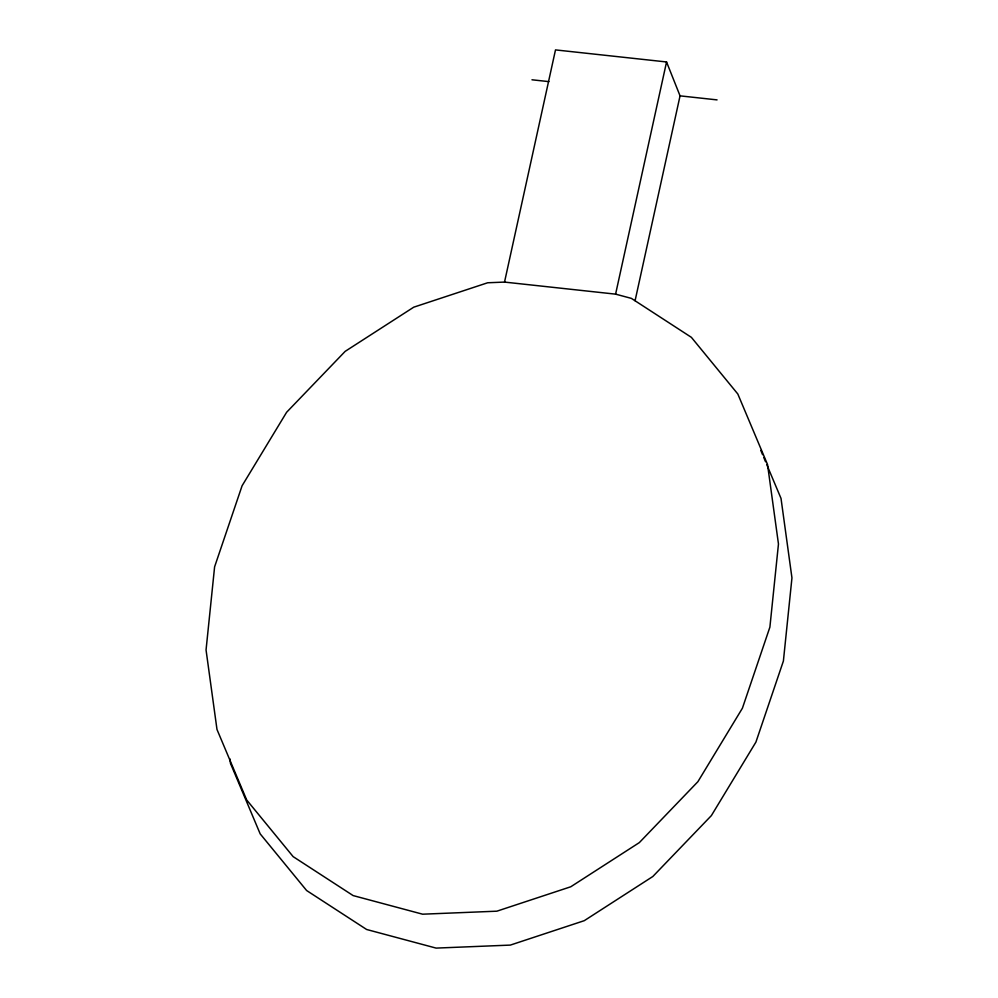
<?xml version="1.0" encoding="UTF-8"?>
<svg xmlns="http://www.w3.org/2000/svg" width="998" height="998" viewBox="0 0 998 998"><rect width="100%" height="100%" fill="white"/><g stroke="black" fill="none" stroke-linecap="round" stroke-linejoin="round"><path stroke-width="1.5" d="M504.526 282.085L615.591 294.148L631.372 298.377L691.377 337.336L737.821 393.998L767.524 464.482L778.465 543.997L769.895 627.131L742.412 708.206L697.889 781.696L639.344 842.599L570.769 886.773L496.854 911.186L422.616 914.193L353.13 895.58L293.125 856.621L246.693 799.972L216.99 729.476L206.05 649.96L214.607 566.827L242.09 485.764L286.626 412.261L345.171 351.358L413.733 307.184L487.66 282.771L504.526 282.085L555.499 49.9L666.552 61.963L680.05 95.858L635.077 300.735M615.591 294.148L666.552 61.963M531.971 79.79L548.937 81.624M680.05 95.858L717.063 99.887M760.813 450.46L762.597 454.689M763.782 457.508L765.566 461.737M766.751 464.557L781.01 498.389L791.95 577.904L783.393 661.038L755.91 742.113L711.374 815.603L652.829 876.506L584.267 920.68L510.34 945.094L436.114 948.1L366.628 929.487L306.623 890.528L260.179 833.866L230.476 763.383L229.852 758.792"/></g></svg>
